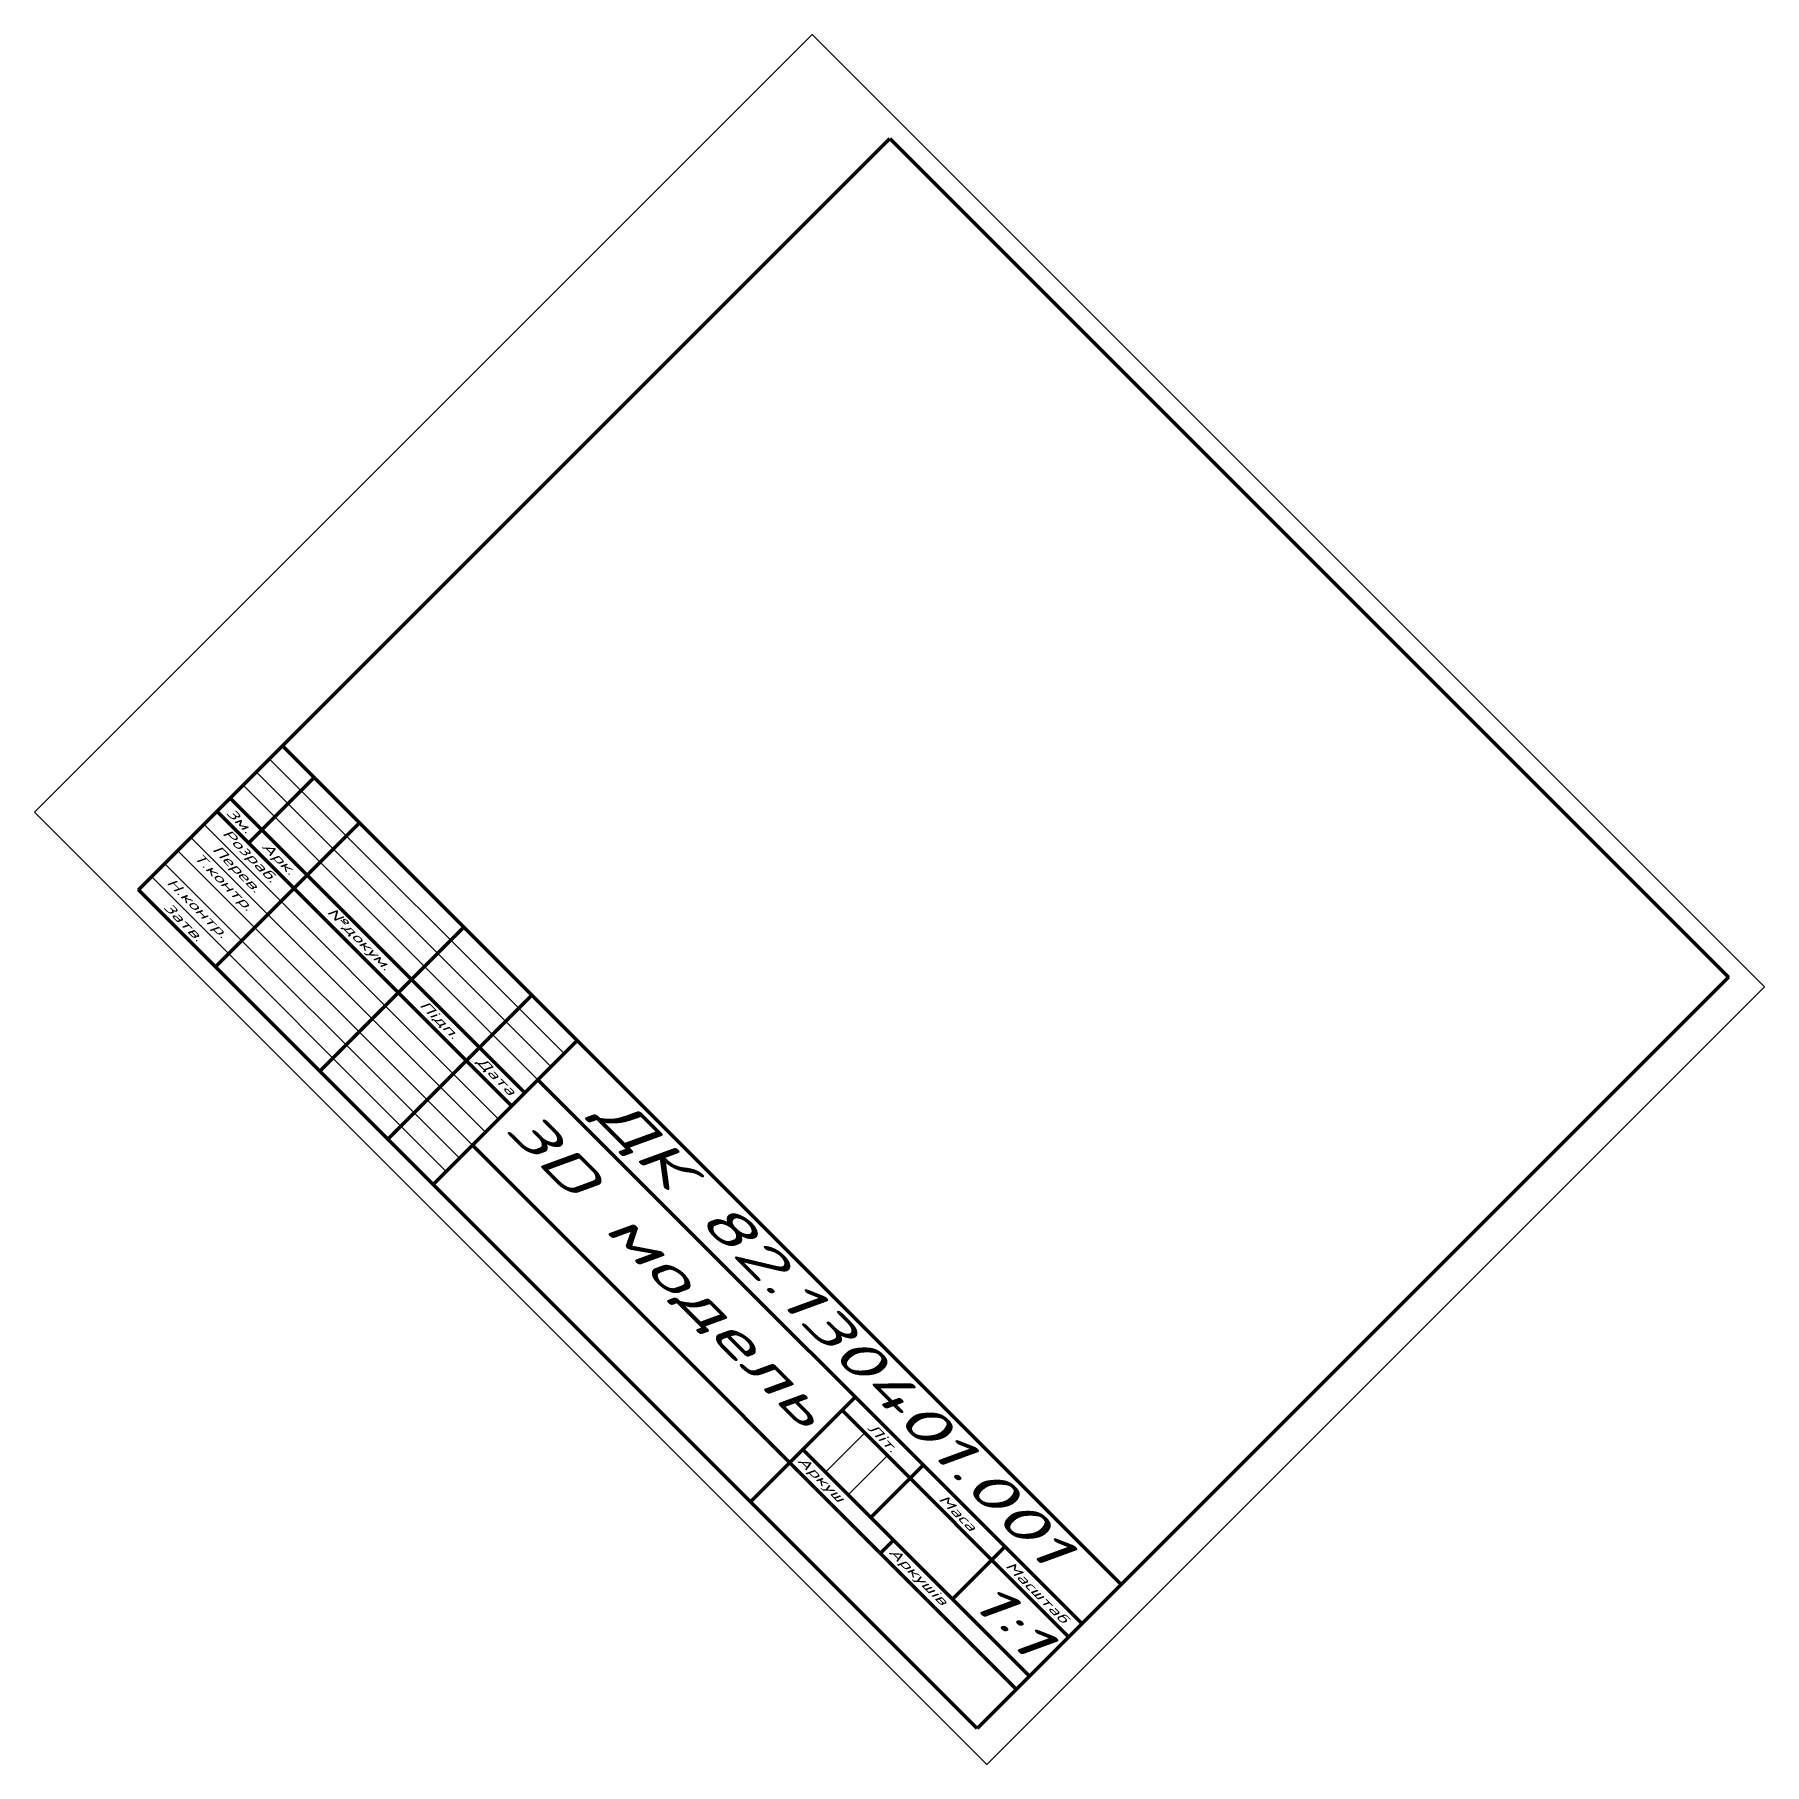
# Model space of a CAD drawing. Header units: millimetres. Extents: x -520 to -250, y 438 to 708.
import ezdxf

# ---------------------------------------------------------------- set-up
doc = ezdxf.new("R2010")
doc.units = ezdxf.units.MM
doc.layers.add('Основные линии', color=250, linetype='Continuous', lineweight=53)
doc.layers.add('Тонкие линии', color=250, linetype='Continuous', lineweight=15)
doc.layers.add('текст', color=250, linetype='Continuous')
doc.styles.add('ГОСТ', font='isocpeui.ttf')
doc.styles.add('Гост большо', font='isocpeui.ttf', dxfattribs={"height": 10})

msp = doc.modelspace()

# ---------------------------------------------------------------- linework, layer by layer
at = {"extrusion": (-0.57735, -0.57735, 0.57735)}
msp.add_line((-476.4, 592.04, 115.64), (-484.56, 583.88, 99.31), dxfattribs=at)
msp.add_lwpolyline([(-782.5, 81.63), (-572.5, 81.63), (-572.5, 378.63), (-782.5, 378.63)], close=True, dxfattribs=at)
at = {"layer": 'Основные линии', "extrusion": (-0.57735, -0.57735, 0.57735)}
for p, q in [((-503.8, 574.54, 70.74), (-386.63, 691.7, 305.07)), ((-386.63, 691.7, 305.07), (-255.82, 560.89, 305.07)), ((-481.35, 596.99, 115.64), (-503.8, 574.54, 70.74)), ((-350.53, 466.18, 115.64), (-481.35, 596.99, 115.64)), ((-476.4, 592.04, 115.64), (-486.6, 581.83, 95.23)), ((-443.55, 542.86, 99.31), (-489.51, 588.82, 99.31)), ((-445.59, 540.82, 95.23), (-491.55, 586.78, 95.23)), ((-469.32, 584.97, 115.64), (-491.78, 562.52, 70.74)), ((-372.98, 443.72, 70.74), (-503.8, 574.54, 70.74)), ((-453.06, 568.71, 115.64), (-475.51, 546.25, 70.74)), ((-255.82, 560.89, 305.07), (-372.98, 443.72, 70.74)), ((-442.45, 558.1, 115.64), (-464.91, 535.65, 70.74)), ((-435.38, 551.03, 115.64), (-457.84, 528.57, 70.74)), ((-356.65, 460.05, 103.4), (-441.51, 544.9, 103.4)), ((-366.86, 449.85, 82.98), (-451.71, 534.7, 82.98)), ((-392.01, 495.41, 103.4), (-408.34, 479.08, 70.74)), ((-358.7, 458.01, 99.31), (-394.05, 493.37, 99.31)), ((-364.82, 451.89, 87.07), (-400.17, 487.24, 87.07)), ((-381.4, 484.8, 103.4), (-389.57, 476.64, 87.07)), ((-386.03, 473.1, 87.07), (-388.07, 471.06, 82.98)), ((-368.68, 472.07, 103.4), (-376.84, 463.91, 87.07))]:
    msp.add_line(p, q, dxfattribs=at)
at = {"layer": 'Тонкие линии', "extrusion": (-0.57735, -0.57735, 0.57735)}
for p, q in [((-437.42, 548.99, 111.56), (-483.39, 594.95, 111.56)), ((-441.51, 544.9, 103.4), (-487.47, 590.87, 103.4)), ((-439.47, 546.95, 107.48), (-485.43, 592.91, 107.48)), ((-449.67, 536.74, 87.07), (-495.63, 582.7, 87.07)), ((-447.63, 538.78, 91.15), (-493.59, 584.74, 91.15)), ((-451.71, 534.7, 82.98), (-497.68, 580.66, 82.98)), ((-453.75, 532.66, 78.9), (-499.72, 578.62, 78.9)), ((-455.8, 530.62, 74.82), (-501.76, 576.58, 74.82)), ((-390.52, 489.83, 99.31), (-396.64, 483.71, 87.07)), ((-386.98, 486.29, 99.31), (-393.1, 480.17, 87.07))]:
    msp.add_line(p, q, dxfattribs=at)

# ---------------------------------------------------------------- texts
at = {"layer": 'текст', "extrusion": (-0.57735, -0.57735, 0.57735), "text_direction": (0.707107, -0.707107, 0)}
for s, width, gutter_width, insert, char_height, attachment_point, style in [('Зм.', 7, 12.5, (-488.06, 585.33, 97.27), 2.5, 5, 'ГОСТ'), ('Розраб.', 17, 12.5, (-486.56, 579.75, 93.19), 2.5, 5, 'ГОСТ'), ('Т.контр.', 17, 12.5, (-490.64, 575.67, 85.03), 2.5, 5, 'ГОСТ'), ('Перев.', 17, 12.5, (-488.6, 577.71, 89.11), 2.5, 5, 'ГОСТ'), ('Арк.', 10, 12.5, (-482.05, 579.32, 97.27), 2.5, 5, 'ГОСТ'), ('Н.контр.', 17, 12.5, (-494.73, 571.59, 76.86), 2.5, 5, 'ГОСТ'), ('Затв.', 17, 12.5, (-496.77, 569.55, 72.78), 2.5, 5, 'ГОСТ'), ('\\pxi-3,l4,t4;№докум.', 23, 12.5, (-470.38, 567.65, 97.27), 2.5, 5, 'ГОСТ'), ('Підп.', 15, 12.5, (-456.94, 554.22, 97.27), 2.5, 5, 'ГОСТ'), ('Дата', 10, 12.5, (-448.1, 545.38, 97.27), 2.5, 5, 'ГОСТ'), ('ДК 82.130401.001', 120, 12.5, (-396.02, 505.54, 109.52), 10, 5, 'Гост большо'), ('3D модель', 70, 50, (-421.72, 515.38, 93.66), 10, 5, 'Гост большо'), ('\\pxqc;Літ.', 15, 12.5, (-387.73, 489.08, 101.36), 2.5, 5, 'ГОСТ'), ('Аркуш', 20, 12.5, (-400.78, 485.82, 85.04), 2.5, 4, 'ГОСТ'), ('Маса', 18, 12.5, (-376.06, 477.42, 101.36), 2.5, 5, 'ГОСТ'), ('Аркушів', 30, 12.5, (-386.54, 471.57, 85.03), 2.5, 4, 'ГОСТ'), ('Масштаб', 17, 12.5, (-363.69, 465.04, 101.36), 2.5, 5, 'ГОСТ'), ('1:1', 17, 50, (-367.77, 460.96, 93.19), 10, 5, 'Гост большо')]:
    msp.add_mtext_dynamic_manual_height_columns(s, width=width, gutter_width=gutter_width, heights=[0], dxfattribs=dict(at, insert=insert, char_height=char_height, attachment_point=attachment_point, style=style))

doc.saveas('drawing.dxf')
